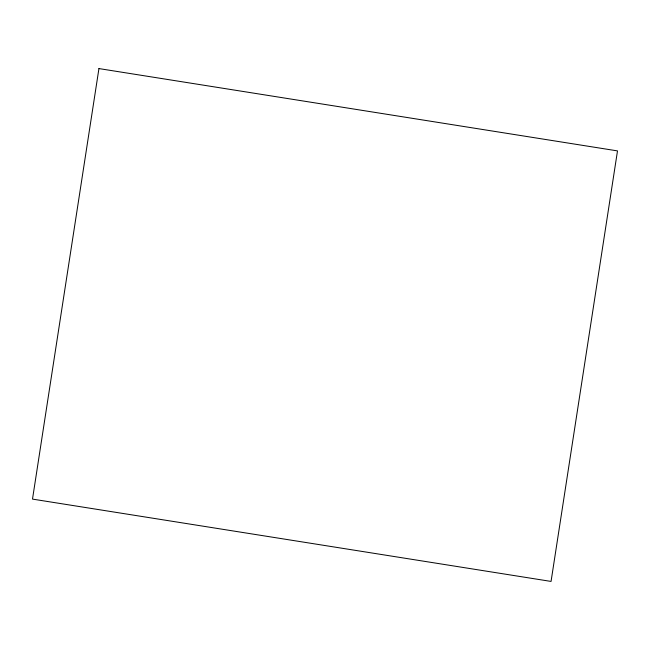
<?xml version="1.0" encoding="UTF-8"?>
<svg xmlns="http://www.w3.org/2000/svg" width="650" height="650" viewBox="0 0 650 650"><rect width="100%" height="100%" fill="white"/><g stroke="black" fill="none" stroke-linecap="round" stroke-linejoin="round"><path stroke-width="0.97" d="M98.938 68.575L32.5 499.102L551.062 581.425L617.5 150.898L98.938 68.575"/></g></svg>
